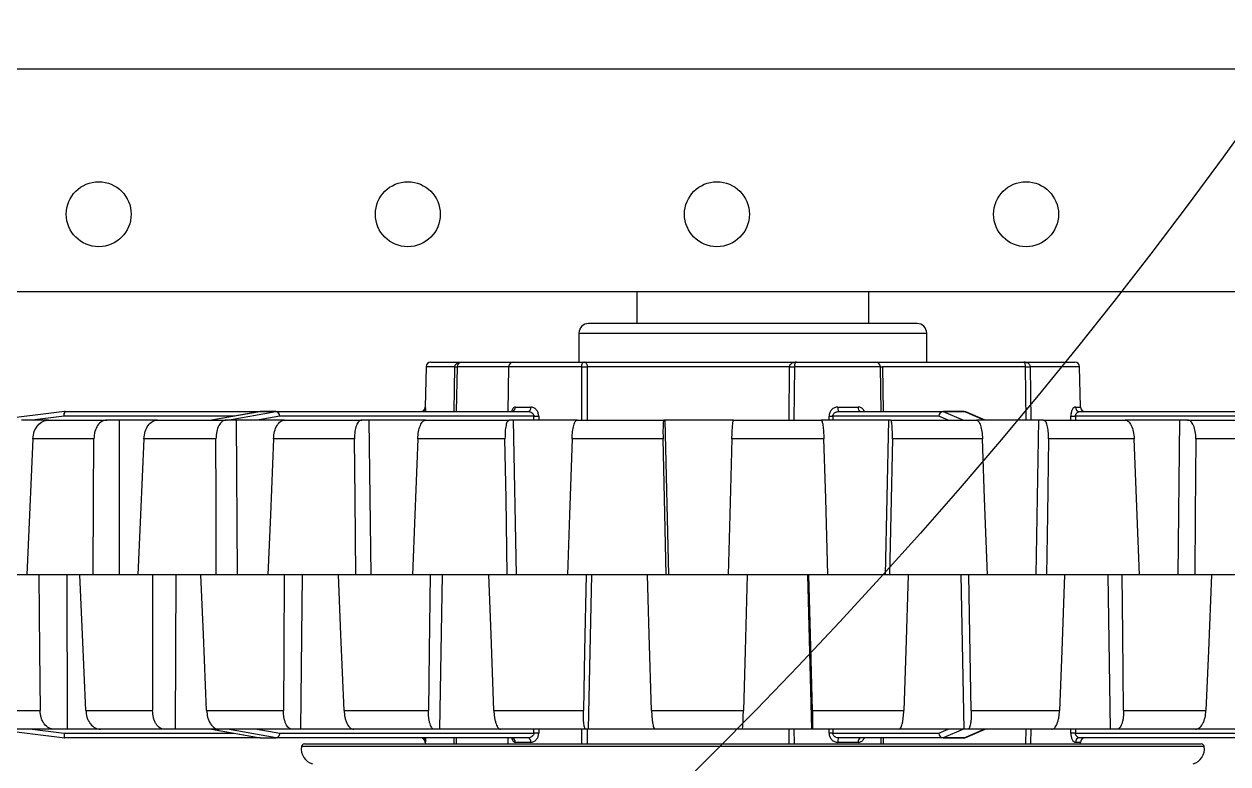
# Model space of a CAD drawing. Header units: inches. Extents: x 0 to 11, y 0 to 8.4.
# Drawn here: x 4.9077 to 5.2323, y 4.7603 to 4.9597 of the extents above; entities that cross this region are included whole.
import ezdxf

# ---------------------------------------------------------------- set-up
doc = ezdxf.new("R2010")
doc.units = ezdxf.units.IN
doc.header["$MEASUREMENT"] = 0
doc.layers.add('OBJ', color=50, linetype='Continuous')

msp = doc.modelspace()

# ---------------------------------------------------------------- linework, layer by layer
at = {"color": 7, "linetype": 'Continuous', "lineweight": 25}
for p, q in [((4.302846441947732, 4.947644194756498), (5.305346441947762, 4.94764419475662)), ((4.313263108614404, 4.8876441947565), (5.305346441947762, 4.887644194756626)), ((5.072942806709251, 4.887644194756596), (5.072942806709251, 4.879040028089991)), ((5.135442806709252, 4.879040028089991), (5.135442806709252, 4.887644194756604)), ((5.148463640042584, 4.879040028089991), (5.059921973375918, 4.879040028089991)), ((5.057317806709251, 4.876435861423325), (5.057317806709251, 4.868623361423321)), ((5.057317806709251, 4.876435861423325), (5.151067806709251, 4.876435861423325)), ((5.151067806709251, 4.868623361423321), (5.151067806709251, 4.876435861423325)), ((5.017342953915555, 4.868623361423321), (5.025692041382991, 4.868623361423321)), ((5.025692041382991, 4.868623361423321), (5.039606926269578, 4.868623361423321)), ((5.039606926269578, 4.868623361423321), (5.058616627817615, 4.868623361423321)), ((5.058796888537103, 4.868605828288346), (5.058616627817615, 4.868623361423321)), ((5.058616627817615, 4.868623361423321), (5.115940520225492, 4.868623361423321)), ((5.115940520225492, 4.868623361423321), (5.115605525821785, 4.868605796340297)), ((5.115940520225492, 4.868623361423321), (5.137321940493401, 4.868623361423321)), ((5.137321940493401, 4.868623361423321), (5.177284749113732, 4.868623361423321)), ((5.177587606124017, 4.868605804260649), (5.177284749113732, 4.868623361423321)), ((5.177284749113732, 4.868623361423321), (5.191042659502946, 4.868623361423322)), ((5.01609314429661, 4.867395176931368), (5.01590327358128, 4.856517490935285)), ((5.023843132180716, 4.867395176931368), (5.01609314429661, 4.867395176931368)), ((5.023634965853139, 4.855290028089987), (5.023843132180716, 4.867395176931368)), ((5.024442231764045, 4.867395176931368), (5.024230935605053, 4.855290028089987)), ((5.038357116650633, 4.867395176931367), (5.024442231764046, 4.867395176931368)), ((5.038357116650633, 4.867395176931367), (5.038145820491641, 4.855290028089987)), ((5.058076811457505, 4.867395176931367), (5.038357116650634, 4.867395176931367)), ((5.058101868552588, 4.85299836142332), (5.058076811457505, 4.867395176931367)), ((5.114114223627899, 4.867395176931367), (5.059560783003947, 4.867395176931367)), ((5.059560783003947, 4.867395176931367), (5.059569869626865, 4.85299836142332)), ((5.113965956097006, 4.85299836142332), (5.114114223627899, 4.867395176931367)), ((5.115409382940456, 4.867395176931367), (5.115251726392323, 4.85299836142332)), ((5.138571750112346, 4.867395176931367), (5.115409382940456, 4.867395176931367)), ((5.138783046271339, 4.855290028089987), (5.138571750112346, 4.867395176931367)), ((5.177682996180858, 4.867395176931368), (5.139114042327498, 4.867395176931368)), ((5.139114042327498, 4.867395176931368), (5.139342784039326, 4.855290028089987)), ((5.17784401943632, 4.85299836142332), (5.177682996180858, 4.867395176931368)), ((5.178960268613299, 4.867395176931368), (5.17910360370993, 4.85299836142332)), ((5.192292469121892, 4.867395176931368), (5.178960268613299, 4.867395176931368)), ((5.192482327240317, 4.856518212611528), (5.192292469121892, 4.867395176931368)), ((4.91863861151842, 4.855280589623922), (4.900172390431625, 4.852998361423321)), ((4.918791931707972, 4.855290028089988), (4.971465028398526, 4.855290028089988)), ((4.971249780444354, 4.85527135595787), (4.958249194235413, 4.852998728449393)), ((4.971362448131395, 4.855281094236644), (4.958304054434717, 4.852998361423321)), ((4.962570845718687, 4.852998361423321), (4.975629239415365, 4.855281094236644)), ((4.971249780444354, 4.85527135595787), (4.971362448131395, 4.855281094236644)), ((4.975629239415365, 4.855281094236644), (4.971362448131395, 4.855281094236644)), ((4.971465028398526, 4.855290028089987), (4.975731819682496, 4.855290028089987)), ((4.975731819682496, 4.855290028089987), (5.043688268039027, 4.855290028089988)), ((5.04016960601149, 4.856518212581941), (5.044313772207627, 4.856518212581941)), ((5.127132267056043, 4.856518212581941), (5.132603290852044, 4.856518212581941)), ((5.127200876817244, 4.855290028089988), (5.155499784336467, 4.855290028089987)), ((5.155499784336467, 4.855290028089987), (5.161132694683772, 4.855290028089987)), ((5.155542297621352, 4.855281094236645), (5.160954207990591, 4.852998361423321)), ((5.161175207968657, 4.855281094236645), (5.155542297621352, 4.855281094236645)), ((5.166587118337897, 4.852998361423321), (5.161175207968657, 4.855281094236645)), ((5.166818623471863, 4.852998361423321), (5.161618495001508, 4.855191765061387)), ((5.191155467753804, 4.856518212581942), (5.192482325353668, 4.856518212581942)), ((5.192270507379015, 4.855290028089988), (5.288227562647194, 4.855290028089988)), ((4.914347018962586, 4.852998361423321), (4.907008377047221, 4.852998361423321)), ((4.91849885875544, 4.854061687680795), (4.909895153940667, 4.852998361423321)), ((4.914347018962585, 4.852998361423321), (4.930028226705433, 4.852998361423321)), ((4.964329862128807, 4.854061687680795), (4.91849885875544, 4.854061687680795)), ((4.933356778091707, 4.852998361423321), (4.930028226705433, 4.852998361423321)), ((4.933356778091707, 4.852998361423321), (4.93339871988586, 4.811331694756654)), ((4.943713715652244, 4.852998361423321), (4.933356778091707, 4.852998361423321)), ((4.943713715652244, 4.852998361423321), (4.962228271108342, 4.852998361423321)), ((4.964895945418536, 4.852998361423321), (4.962228271108342, 4.852998361423321)), ((4.964895945418536, 4.852998361423321), (4.965205093671209, 4.811331694756654)), ((4.97795648831733, 4.852998361423321), (4.964895945418536, 4.852998361423321)), ((4.976637473459922, 4.854061687680795), (4.97055470599057, 4.852998361423321)), ((5.045158930594926, 4.854061687680795), (4.976637473459922, 4.854061687680795)), ((4.97795648831733, 4.852998361423321), (4.998741836087964, 4.852998361423321)), ((5.000667577388069, 4.852998361423321), (4.998741836087964, 4.852998361423321)), ((5.000667577388069, 4.852998361423321), (5.001234538786043, 4.811331694756654)), ((5.016034887638097, 4.852998361423321), (5.000667577388069, 4.852998361423321)), ((5.016034887638097, 4.852998361423321), (5.038459475449147, 4.852998361423321)), ((5.039584771064234, 4.852998361423321), (5.038459475449147, 4.852998361423321)), ((5.039584771064234, 4.852998361423321), (5.040392318772326, 4.811331694756654)), ((5.05679192071978, 4.852998361423321), (5.039584771064234, 4.852998361423321)), ((5.04516409678186, 4.85299836142332), (5.045158930594926, 4.854061687680795)), ((5.046469697946623, 4.854061531763556), (5.046473876865251, 4.85299836142332)), ((5.05679192071978, 4.852998361423321), (5.080174388817999, 4.852998361423321)), ((5.080465047210227, 4.852998361423321), (5.080174388817999, 4.852998361423321)), ((5.080465047210227, 4.852998361423321), (5.081488644299966, 4.811331694756654)), ((5.098989205736249, 4.852998361423321), (5.080465047210227, 4.852998361423321)), ((5.098989205736249, 4.852998361423321), (5.122619089660569, 4.852998361423321)), ((5.140791789196338, 4.852998361423321), (5.122619089660569, 4.852998361423321)), ((5.124731236028585, 4.85299836142332), (5.124744426943533, 4.854061531763556)), ((5.125768349031762, 4.854061687680795), (5.125754099205926, 4.85299836142332)), ((5.154302541524762, 4.854061687680795), (5.125768349031762, 4.854061687680795)), ((5.140791789196338, 4.852998361423321), (5.139832450663288, 4.811331694756654)), ((5.141344599535133, 4.852998361423321), (5.140791789196337, 4.852998361423321)), ((5.141344599535133, 4.852998361423321), (5.164503917219813, 4.852998361423321)), ((5.156823478870176, 4.852998361423321), (5.154302541524762, 4.854061687680795)), ((5.181191672701305, 4.852998361423321), (5.164503917219814, 4.852998361423321)), ((5.181191672701305, 4.852998361423321), (5.180456770311646, 4.811331694756654)), ((5.182571154908715, 4.852998361423321), (5.181191672701305, 4.852998361423321)), ((5.182571154908715, 4.852998361423321), (5.204556222205089, 4.852998361423321)), ((5.189919400137568, 4.852998361423321), (5.189911428582234, 4.854061531763556)), ((5.287939554157944, 4.854061687680796), (5.191184685291583, 4.854061687680796)), ((5.191184685291583, 4.854061687680796), (5.191191977140883, 4.852998361423321)), ((5.219251984626411, 4.852998361423321), (5.204556222205089, 4.852998361423321)), ((5.219251984626411, 4.852998361423321), (5.218763848017373, 4.811331694756654)), ((5.221416223833616, 4.852998361423321), (5.219251984626411, 4.852998361423321)), ((5.221416223833616, 4.852998361423321), (5.241559035596862, 4.852998361423321)), ((4.926538560449676, 4.847971796301977), (4.910080478620121, 4.847971796301977)), ((4.959464710696906, 4.847971796301977), (4.94003291221995, 4.847971796301977)), ((4.996788350905521, 4.847971796301977), (4.974973261144921, 4.847971796301977)), ((5.037375421154454, 4.847971796301977), (5.013839880573619, 4.847971796301977)), ((5.079992703852243, 4.847971796301977), (5.055451827942162, 4.847971796301977)), ((5.123345294429498, 4.847971796301977), (5.098544745286418, 4.847971796301977)), ((5.166115946359, 4.847971796301977), (5.141809276118948, 4.847971796301977)), ((5.207005095024865, 4.847971796301977), (5.183930849563318, 4.847971796301977)), ((5.244770344335788, 4.847971796301977), (5.223629622924963, 4.847971796301977)), ((4.908453328367146, 4.811331694756654), (4.898526155225433, 4.811331694756654)), ((4.911696314039431, 4.811331694756654), (4.908453328367146, 4.811331694756654)), ((4.922752521344494, 4.81133169475669), (4.911696314039431, 4.811331694756654)), ((4.919479688387832, 4.769665028089987), (4.919387037196874, 4.811331694756654)), ((4.926331487395213, 4.811331694756654), (4.922752521344494, 4.81133169475669)), ((4.938432584450118, 4.811331694756618), (4.926331487395213, 4.811331694756654)), ((4.942320292786569, 4.811331694756654), (4.938432584450118, 4.811331694756618)), ((4.955374182935886, 4.811331694756654), (4.942320292786569, 4.811331694756654)), ((4.948534033126967, 4.769665028089987), (4.948710248703851, 4.811331694756654)), ((4.95954104575018, 4.811331694756654), (4.955374182935886, 4.811331694756654)), ((4.973448381007718, 4.811331694756654), (4.95954104575018, 4.811331694756654)), ((4.977862685957803, 4.811331694756654), (4.973448381007718, 4.811331694756654)), ((4.992517623104771, 4.8113316947567), (4.977862685957803, 4.811331694756654)), ((4.982317990934261, 4.769665028089987), (4.982757719057852, 4.811331694756654)), ((4.997145774664568, 4.811331694756654), (4.992517623104771, 4.8113316947567)), ((5.012436780780387, 4.811331694756654), (4.997145774664568, 4.811331694756654)), ((5.017243555921945, 4.811331694756654), (5.012436780780387, 4.811331694756654)), ((5.03305425721711, 4.8113316947567), (5.017243555921945, 4.811331694756654)), ((5.019805053347244, 4.769665028089987), (5.020494933101021, 4.811331694756654)), ((5.038003073479218, 4.811331694756654), (5.03305425721711, 4.8113316947567)), ((5.054213140970115, 4.811331694756654), (5.038003073479218, 4.811331694756654)), ((5.059266334872815, 4.811331694756654), (5.054213140970115, 4.811331694756654)), ((5.075752400157925, 4.811331694756654), (5.059266334872815, 4.811331694756654)), ((5.059856194943868, 4.769665028089987), (5.060775264680607, 4.811331694756654)), ((5.080871513844444, 4.811331694756654), (5.075752400157925, 4.811331694756654)), ((5.097508108012391, 4.811331694756607), (5.080871513844444, 4.811331694756654)), ((5.102654181936542, 4.811331694756654), (5.097508108012391, 4.811331694756607)), ((5.119314690460261, 4.8113316947567), (5.102654181936542, 4.811331694756654)), ((5.120096344424817, 4.769665028089987), (5.119035324828115, 4.811331694756654)), ((5.124448559892222, 4.811331694756654), (5.119314690460261, 4.8113316947567)), ((5.141006186241956, 4.811331694756654), (5.124448559892222, 4.811331694756654)), ((5.146088779335409, 4.811331694756654), (5.141006186241956, 4.811331694756654)), ((5.162417509976866, 4.8113316947567), (5.146088779335409, 4.811331694756654)), ((5.161208693612047, 4.769665028089987), (5.160358337288151, 4.811331694756654)), ((5.167410145129443, 4.811331694756654), (5.162417509976866, 4.8113316947567)), ((5.183385708562886, 4.811331694756654), (5.167410145129443, 4.811331694756654)), ((5.188250388806414, 4.811331694756654), (5.183385708562886, 4.811331694756654)), ((5.203751201347806, 4.811331694756654), (5.188250388806414, 4.811331694756654)), ((5.200588643927165, 4.769665028089988), (5.199974788522675, 4.811331694756654)), ((5.208450903528282, 4.811331694756654), (5.203751201347806, 4.811331694756654)), ((5.223358994634536, 4.811331694756619), (5.208450903528282, 4.811331694756654)), ((5.227857951180585, 4.811331694756654), (5.223358994634536, 4.811331694756619)), ((5.242059861276632, 4.811331694756654), (5.227857951180585, 4.811331694756654)), ((4.897265844688462, 4.774691593211329), (4.912043265497821, 4.774691593211329)), ((4.924372424576759, 4.774691593211329), (4.942385911486125, 4.774691593211329)), ((4.956942755782649, 4.774691593211329), (4.977644978107544, 4.774691593211329)), ((4.993987205273822, 4.774691593211329), (5.016749136464735, 4.774691593211329)), ((5.034380196197885, 4.774691593211329), (5.058510226493675, 4.774691593211329)), ((5.076894407965451, 4.774691593211329), (5.101659358605961, 4.774691593211329)), ((5.12023806776519, 4.774691593211329), (5.144885468256883, 4.774691593211329)), ((5.16309420042704, 4.774691593211329), (5.186875151978157, 4.774691593211329)), ((5.204160644046318, 4.77469159321133), (5.226352574477723, 4.77469159321133)), ((4.900173951081539, 4.769664835210286), (4.918714981094897, 4.767373361423322)), ((4.915857483053418, 4.769665028089987), (4.901777603756737, 4.769665028089987)), ((4.909895153940686, 4.769665028089987), (4.91849885875544, 4.768601701832515)), ((4.919479688387832, 4.769665028089987), (4.915857483053418, 4.769665028089987)), ((4.91849885875544, 4.768601701832515), (4.964329862128791, 4.768601701832515)), ((4.928361275245198, 4.769665028089987), (4.919479688387832, 4.769665028089987)), ((4.945524467974717, 4.769665028089987), (4.928361275245198, 4.769665028089987)), ((4.948534033126967, 4.769665028089987), (4.945524467974717, 4.769665028089987)), ((4.960287498842147, 4.769665028089987), (4.948534033126967, 4.769665028089987)), ((4.95825015806073, 4.76966449257798), (4.971349821921677, 4.767374545343007)), ((4.958304054434718, 4.769665028089987), (4.971413554320214, 4.767373361423321)), ((4.980012510078411, 4.769665028089987), (4.960287498842147, 4.769665028089987)), ((4.975680345604184, 4.767373361423321), (4.962570845718688, 4.769665028089987)), ((4.970554705990572, 4.769665028089987), (4.976637473459923, 4.768601701832513)), ((4.976637473459923, 4.768601701832513), (5.045158930594927, 4.768601701832514)), ((4.982317990934261, 4.769665028089987), (4.980012510078411, 4.769665028089987)), ((4.996586212399039, 4.769665028089987), (4.982317990934261, 4.769665028089987)), ((5.01827370765697, 4.769665028089987), (4.996586212399039, 4.769665028089987)), ((5.019805053347244, 4.769665028089987), (5.01827370765697, 4.769665028089987)), ((5.036154497872482, 4.769665028089987), (5.019805053347244, 4.769665028089987)), ((5.059145513583071, 4.769665028089987), (5.036154497872482, 4.769665028089987)), ((5.045158930594927, 4.768601701832514), (5.045164112491115, 4.769665028089987)), ((5.046473856927958, 4.769665028089987), (5.046469697946623, 4.768601857749753)), ((5.058094657330618, 4.765706694756657), (5.058101424589807, 4.769665028089987)), ((5.059856194943868, 4.769665028089987), (5.059145513583071, 4.769665028089987)), ((5.059570237203887, 4.769665028089987), (5.059567637818298, 4.765706694756657)), ((5.077790092930884, 4.769665028089987), (5.059856194943868, 4.769665028089987)), ((5.10138605871578, 4.769665028089987), (5.077790092930885, 4.769665028089987)), ((5.120096344424817, 4.769665028089987), (5.10138605871578, 4.769665028089987)), ((5.114007073633041, 4.765706694756657), (5.113966441729934, 4.769665028089987)), ((5.115251219985042, 4.769665028089987), (5.115294706108633, 4.765706694756657)), ((5.120227921087023, 4.769665028089987), (5.120096344424817, 4.769665028089987)), ((5.143711885465991, 4.769665028089987), (5.120227921087023, 4.769665028089987)), ((5.124744426943534, 4.768601857749754), (5.124731224190674, 4.769665028089987)), ((5.125754105747081, 4.769665028089987), (5.125768349031762, 4.768601701832514)), ((5.125768349031762, 4.768601701832514), (5.154302541524762, 4.768601701832513)), ((5.161208693612047, 4.769665028089987), (5.143711885465991, 4.769665028089987)), ((5.154302541524762, 4.768601701832513), (5.156823478870175, 4.769665028089987)), ((5.160954207990591, 4.769665028089988), (5.155542297621352, 4.767382295276664)), ((5.161175207968657, 4.767382295276664), (5.166587118337897, 4.769665028089988)), ((5.162178530406957, 4.769665028089987), (5.161208693612047, 4.769665028089987)), ((5.161618495001508, 4.767471624451922), (5.166818623471863, 4.769665028089988)), ((5.184836945005794, 4.769665028089988), (5.162178530406957, 4.769665028089987)), ((5.177799831885117, 4.765706694756658), (5.17784413666573, 4.769665028089987)), ((5.179103365235592, 4.769665028089987), (5.179064021525895, 4.765706694756658)), ((5.200588643927165, 4.769665028089988), (5.184836945005794, 4.769665028089988)), ((5.189911428582234, 4.768601857749754), (5.189919376256753, 4.769665028089987)), ((5.191191999322942, 4.769665028089987), (5.191184685291583, 4.768601701832515)), ((5.191184685291583, 4.768601701832515), (5.287939554157944, 4.768601701832515)), ((5.202367272854525, 4.769665028089988), (5.200588643927166, 4.769665028089988)), ((5.223511673211362, 4.769665028089988), (5.202367272854525, 4.769665028089988)), ((5.237039655507065, 4.769665028089988), (5.223511673211362, 4.769665028089988)), ((4.91871916100459, 4.767373361423322), (4.918719124753302, 4.767373361423322)), ((4.971413554320209, 4.767373361423322), (4.91871916100459, 4.767373361423322)), ((4.971413554320214, 4.767373361423321), (4.971304793075475, 4.767405704180438)), ((4.971413554320214, 4.767373361423321), (4.971413667543637, 4.767373361423321)), ((4.971413667543637, 4.767373361423321), (4.975680232380761, 4.767373361423321)), ((4.975680232380761, 4.767373361423321), (4.975680345604184, 4.767373361423321)), ((5.043688268039027, 4.767373361423321), (4.975680232380761, 4.767373361423321)), ((5.225905945439755, 4.765000779964658), (4.982479667978719, 4.765000779964657)), ((4.983303202410162, 4.765706694756658), (5.138643786651683, 4.765706694756658)), ((5.015903273406169, 4.766145908610138), (5.015910939912498, 4.765706694756657)), ((5.023663619066859, 4.765706694756657), (5.023634956995296, 4.767373361423321)), ((5.024230935605053, 4.767373361423321), (5.024260027379934, 4.765706694756657)), ((5.038145820491641, 4.767373361423321), (5.038174912266522, 4.765706694756657)), ((5.044313772207627, 4.766145176931368), (5.04016960601149, 4.766145176931368)), ((5.132603290852044, 4.766145176931368), (5.127132267056043, 4.766145176931368)), ((5.155499784336467, 4.767373361423321), (5.127200876817244, 4.767373361423322)), ((5.138643786651683, 4.765706694756658), (5.225082411008313, 4.765706694756658)), ((5.138753954496458, 4.765706694756658), (5.138783046271339, 4.767373361423321)), ((5.139343192670094, 4.767373361423321), (5.1393116426873, 4.765706694756657)), ((5.161132694683772, 4.767373361423321), (5.155499784336467, 4.767373361423321)), ((5.155542297621352, 4.767382295276664), (5.161175207968657, 4.767382295276664)), ((5.192482325353668, 4.766145176931368), (5.191155467753804, 4.766145176931368)), ((5.288300405853152, 4.767373361423322), (5.192270507379015, 4.767373361423322)), ((5.192474673506004, 4.765706694756658), (5.192482340012334, 4.766145908610138))]:
    msp.add_line(p, q, dxfattribs=at)
at = {"color": 7, "linetype": 'Continuous', "lineweight": 25, "flags": 128}
for points in [[(5.014653478637568, 4.855290028089988), (5.014894666247931, 4.855313517381203), (5.015109187548981, 4.85537605673108)], [(5.161175207968657, 4.855281094236645), (5.161405595596694, 4.855257772825335), (5.161618495001508, 4.855191765061387)], [(4.910080478620121, 4.847971796301977), (4.909168874053901, 4.827453357182267), (4.908453328367146, 4.811331694756654)], [(4.926331487395213, 4.811331694756654), (4.926447104736351, 4.831850169515263), (4.926538560449676, 4.847971796301977)], [(4.94003291221995, 4.847971796301977), (4.939136385988034, 4.827453357182299), (4.938432584450118, 4.811331694756618)], [(4.95954104575018, 4.811331694756654), (4.959498022647656, 4.831850169515263), (4.959464710696906, 4.847971796301977)], [(4.97497326114492, 4.847971796301977), (4.974119053743199, 4.827453357182271), (4.973448381007718, 4.811331694756654)], [(4.997145774664568, 4.811331694756654), (4.996945418353578, 4.831850169515263), (4.996788350905521, 4.847971796301977)], [(5.013839880573619, 4.847971796301977), (5.013053946661743, 4.827453357182247), (5.012436780780387, 4.811331694756654)], [(5.038003073479218, 4.811331694756654), (5.037651471684891, 4.831850169515263), (5.037375421154454, 4.847971796301977)], [(5.055451827942162, 4.847971796301977), (5.054758047724344, 4.827453357182248), (5.054213140970115, 4.811331694756654)], [(5.080871513844444, 4.811331694756654), (5.080379349809379, 4.831850169515263), (5.079992703852243, 4.847971796301977)], [(5.098544745286418, 4.847971796301977), (5.097964198923504, 4.827453357182218), (5.097508108012391, 4.811331694756607)], [(5.124448559892222, 4.811331694756654), (5.123830787771577, 4.831850169515263), (5.123345294429498, 4.847971796301977)], [(5.141809276118948, 4.847971796301977), (5.141359603218407, 4.827453357182211), (5.141006186241956, 4.811331694756654)], [(5.167410145129443, 4.811331694756654), (5.166685535616496, 4.831850169515263), (5.166115946359, 4.847971796301977)], [(5.183930849563318, 4.847971796301977), (5.183625713208687, 4.827453357182205), (5.183385708562886, 4.811331694756654)], [(5.208450903528282, 4.811331694756654), (5.207641473516415, 4.831850169515264), (5.207005095024865, 4.847971796301977)], [(5.223629622924963, 4.847971796301977), (5.223478294529972, 4.827453357182204), (5.223358994634536, 4.811331694756619)], [(4.911696314039431, 4.811331694756654), (4.911890233031332, 4.790813220134351), (4.912043265497821, 4.774691593211329)], [(4.924372424576759, 4.774691593211329), (4.923464905803578, 4.795210032196643), (4.922752521344494, 4.81133169475669)], [(4.942320292786569, 4.811331694756654), (4.942356728552321, 4.790813220134346), (4.942385911486125, 4.774691593211329)], [(4.956942755782649, 4.774691593211329), (4.956064045214959, 4.795210032196623), (4.955374182935886, 4.811331694756654)], [(4.977862685957803, 4.811331694756654), (4.9777405314151, 4.7908132201344), (4.977644978107544, 4.774691593211329)], [(4.993987205273822, 4.774691593211329), (4.993164002087576, 4.79521003219665), (4.992517623104771, 4.8113316947567)], [(5.017243555921945, 4.811331694756654), (5.016966522674755, 4.790813220134432), (5.016749136464735, 4.774691593211329)], [(5.034380196197885, 4.774691593211329), (5.033637513005334, 4.795210032196649), (5.03305425721711, 4.8113316947567)], [(5.059266334872815, 4.811331694756654), (5.058842840436167, 4.790813220134438), (5.058510226493675, 4.774691593211329)], [(5.076894407965451, 4.774691593211329), (5.076254810819587, 4.795210032196623), (5.075752400157925, 4.811331694756654)], [(5.102654181936542, 4.811331694756654), (5.102097093974595, 4.790813220134418), (5.101659358605961, 4.774691593211329)], [(5.12023806776519, 4.774691593211329), (5.119720990501635, 4.795210032196649), (5.119314690460261, 4.8113316947567)], [(5.146088779335409, 4.811331694756654), (5.145415024683986, 4.790813220134383), (5.144885468256883, 4.774691593211329)], [(5.16309420042704, 4.774691593211329), (5.162715354176797, 4.795210032196649), (5.162417509976866, 4.8113316947567)], [(5.188250388806414, 4.811331694756654), (5.187480439159664, 4.790813220134399), (5.186875151978157, 4.774691593211329)], [(5.204160644046318, 4.77469159321133), (5.203931539860993, 4.795210032196623), (5.203751201347806, 4.811331694756654)], [(5.227857951180585, 4.811331694756654), (5.227015201068911, 4.790813220134387), (5.226352574477723, 4.77469159321133)], [(5.161618495001508, 4.767471624451922), (5.161405595596694, 4.767405616687973), (5.161175207968657, 4.767382295276664)]]:
    msp.add_lwpolyline(points, dxfattribs=at)
at = {"color": 7, "linetype": 'Continuous', "lineweight": 25}
for centre, radius in [((4.927846441947723, 4.908477528089881), 0.008750000000000036), ((5.011179775281057, 4.908477528089888), 0.008749999999999147), ((5.094513108614378, 4.908477528089894), 0.008750000000000036), ((5.177846441947712, 4.908477528089906), 0.008750000000000036)]:
    msp.add_circle(centre, radius, dxfattribs=at)
for centre, radius, start, end in [((5.059921973375918, 4.876435861423325), 0.002604166666666963, 90, 180), ((5.148463640042584, 4.876435861423325), 0.002604166666666963, 0, 90), ((5.017342953915555, 4.867373361423321), 0.001249999999999751, 90, 178.9999999999749), ((5.025692041382991, 4.867373361423321), 0.001250000000000239, 90, 178.9999999999756), ((5.039606926269578, 4.867373361423321), 0.001249999999999751, 90, 179.0000000000156), ((5.137321940493401, 4.867373361423321), 0.001249999999999751, 0.9999999999843914, 90), ((5.191042659502946, 4.867373361423321), 0.001250000000000639, 1.000000000024386, 89.99999999995929), ((5.024566852476425, 4.915295930474798), 0.04790622048434644, 269.1343985085412, 269.850842875821), ((5.058818797230726, 4.918306864317969), 0.05091709394141375, 269.1650317260626, 270.834968273939), ((5.114761803284203, 4.90506241849097), 0.03767280778121845, 269.0150612372539, 270.9849387626694), ((5.138402234697014, 4.912539476048612), 0.04514991044166054, 270.2152348457106, 270.9033298691553), ((5.178321632397078, 4.903901041756614), 0.03651145057178376, 268.9977657596436, 271.002234240358), ((4.91992124756568, 4.854516066827304), 0.001493201371644309, 149.2026941746708, 197.7159733889023), ((4.920022048795091, 4.854347398509296), 0.001549754359380146, 142.5373224480466, 190.6237503861556), ((4.918791943446952, 4.854107147743711), 0.00118288034633592, 90.00056860699218, 97.04628736857335), ((4.971465028398526, 4.854040028089988), 0.00124999999999999, 90, 99.91566121097664), ((4.971465190370527, 4.854694777933445), 0.0005952501785792551, 90.01559060797186, 99.93922423151203), ((4.975731981654497, 4.854694777933438), 0.0005952501785862698, 90.01559060797167, 99.939224231394), ((4.975415726957226, 4.854078038011694), 0.00122185590401343, 359.2332705422573, 79.93621677505959), ((4.975531772486675, 4.854194494676611), 0.001113648212129431, 353.15094965062, 79.65165662245776), ((5.014653478444862, 4.856540028038832), 0.001250000000132466, 294.2135907078379, 359.0000023452765), ((5.039014198775232, 4.856442756763393), 0.001157868499507522, 275.4006123945015, 3.736491557925706), ((5.043231219398026, 4.856296173456503), 0.001105089118034978, 294.4302591487125, 11.59100778893298), ((5.132743465029111, 4.856215660911364), 0.005619348735070078, 176.9136423407008, 189.4811106891751), ((5.133686108540935, 4.856295861358999), 0.001105411332364634, 168.3959039768669, 245.493972248054), ((5.155526025943422, 4.854066814378571), 0.001223495159668553, 91.22897799304694, 180.2400818692972), ((5.155571417190666, 4.854011562824089), 0.001269865330175853, 91.31397766304798, 177.737800236616), ((5.155499103187606, 4.855181166392584), 0.0001088638283604342, 66.62328440026948, 89.64150434370676), ((5.161132694683772, 4.854040028089988), 0.001250000000000409, 67.13008152853207, 90.00000000004071), ((5.161132013534911, 4.855181166392584), 0.0001088638283604342, 66.62328440026948, 89.64150434370676), ((5.19234030295964, 4.856473645130929), 0.001185673109537842, 177.8458408866939, 266.6252879367597), ((5.193732134874544, 4.856540027990192), 0.001249999900204028, 180.9999955048336, 269.9999957092134), ((5.045820440622421, 4.905564713346624), 0.05150727374120576, 269.2641277251287, 270.7222414811228), ((5.125251853301232, 4.883841290339014), 0.02978408135768343, 269.0238142655112, 270.9936351084005), ((5.190542113523652, 4.902596914760743), 0.04853948048938068, 269.2555214473091, 270.7585109150526), ((5.045820440622421, 4.717098676176726), 0.05150727373116572, 89.2777585187372, 90.73587227501459), ((5.125251853301207, 4.738822099176532), 0.02978408135544688, 89.00636489147792, 90.97618573451342), ((5.155526025943423, 4.768596575134738), 0.001223495159670325, 179.7599181307455, 268.7710220068716), ((5.155571417190664, 4.768651826689218), 0.001269865330174043, 182.262199763348, 268.6860223370311), ((5.190542113523685, 4.720066474751522), 0.04853948049042644, 89.24148908500335, 90.74447855271438), ((4.986597340135926, 4.764363687257996), 0.004166666666666921, 171.2048461803316, 254.9999999999905), ((4.983303202410162, 4.764873361423325), 0.0008333333333338964, 90, 171.2048461803372), ((5.014653478543956, 4.766123361523118), 0.00124999990020438, 0.9999955048321264, 89.99999570917186), ((5.039014198775232, 4.766220632749917), 0.00115786849950758, 356.2635084420313, 84.59938760549514), ((5.043231219398027, 4.766367216056807), 0.001105089118033854, 348.4089922110135, 65.56974085131127), ((5.132743465029201, 4.766447728601941), 0.005619348735160302, 170.5188893109243, 183.086357659205), ((5.133686108540936, 4.766367528154311), 0.001105411332365296, 114.5060277519887, 191.6040960231697), ((5.155499103187599, 4.767482223120743), 0.0001088638283795589, 270.3584956599722, 293.3767155994545), ((5.161132694683772, 4.76862336142332), 0.001250000000000063, 270.0000000000008, 292.8699184714313), ((5.161132013534903, 4.767482223120748), 0.000108863828384803, 270.3584956604221, 293.3767155987708), ((5.192340302959642, 4.76618974438238), 0.001185673109538711, 93.37471206332681, 182.1541591133036), ((5.193732134874544, 4.766123361523118), 0.001249999900204028, 90.00000429078743, 179.0000044951672), ((5.221788273282548, 4.764363687257996), 0.004166666666666107, 285.0000000000026, 8.795153819682323), ((5.225082411008313, 4.764873361423326), 0.0008333333333325754, 8.795153819681458, 90)]:
    msp.add_arc(centre, radius, start, end, dxfattribs=at)
for points, knots in [([(5.023843132180716, 4.867395176931368), (5.023857371105567, 4.867493667547524), (5.02388722697687, 4.867700180552626), (5.024076515773467, 4.8679791527492), (5.024357084743325, 4.868214276312681), (5.024704854802702, 4.868417869871437), (5.024975904004969, 4.868445542302116), (5.02510941722067, 4.868459173167565)], [0, 0, 0, 0, 0.1608538224015687, 0.3372748343190041, 0.5395037491488138, 0.773169097140757, 1, 1, 1, 1]), ([(5.058076811457505, 4.867395176931367), (5.058080502045788, 4.867493722872564), (5.058088240391901, 4.867700351882021), (5.058137128879594, 4.867978342402878), (5.058208142933672, 4.868218038457881), (5.058369914668818, 4.868552302876541), (5.058509513292415, 4.868592510199798), (5.058616627817615, 4.868623361423321)], [0, 0, 0, 0, 0.1042023624588642, 0.2184892718716537, 0.3494947423589624, 0.5008649797764233, 1, 1, 1, 1]), ([(5.058616627817615, 4.868623361423321), (5.05882108316323, 4.868591269385742), (5.059089606220575, 4.868549121052465), (5.059354036381893, 4.868214060910802), (5.05946716527806, 4.86797137338313), (5.059542787535205, 4.867695569816687), (5.059555029166874, 4.867491223983263), (5.059560783003947, 4.867395176931367)], [0, 0, 0, 0, 0.4992566758479199, 0.6557027334955704, 0.7879542457077199, 0.9003338153495708, 1, 1, 1, 1]), ([(5.114114223627899, 4.867395176931367), (5.114125734841662, 4.867491207005501), (5.114150226334893, 4.867695522550261), (5.114302932711626, 4.867971298501059), (5.114530817795742, 4.868213985943168), (5.115055567302293, 4.868549122078428), (5.115557970182005, 4.868591269021711), (5.115940520225492, 4.868623361423321)], [0, 0, 0, 0, 0.09964920791937905, 0.2120156876327272, 0.3442555242591568, 0.5006894111473651, 1, 1, 1, 1]), ([(5.115940520225492, 4.868623361423321), (5.115825136535831, 4.868592509848363), (5.11567475481902, 4.868552300414757), (5.115525854585677, 4.868218117799376), (5.115461836099254, 4.867978423473681), (5.115419213274365, 4.867700403711886), (5.115412557385855, 4.86749374181821), (5.115409382940456, 4.867395176931367)], [0, 0, 0, 0, 0.499080465173281, 0.6504608874944401, 0.7814774421013656, 0.8957783130280975, 1, 1, 1, 1]), ([(5.177682996180858, 4.867395176931368), (5.177680108939327, 4.867491207005515), (5.177673965985346, 4.867695522550293), (5.17763429353826, 4.867971298501105), (5.17757560129938, 4.868213985943196), (5.177447973769309, 4.868549122078411), (5.177355308346266, 4.868591269021704), (5.177284749113732, 4.868623361423321)], [0, 0, 0, 0, 0.0996492079328149, 0.2120156876498477, 0.3442555242718998, 0.5006894111497029, 0.9999999999999999, 0.9999999999999999, 0.9999999999999999, 0.9999999999999999]), ([(5.177284749113732, 4.868623361423321), (5.177629247784864, 4.868592509848371), (5.178078239334335, 4.868552300414776), (5.178568028266569, 4.868218117799347), (5.178781390591949, 4.867978423473633), (5.178926509597824, 4.867700403711852), (5.178949367035349, 4.867493741818195), (5.178960268613299, 4.867395176931368)], [0, 0, 0, 0, 0.4990804651758042, 0.6504608875087012, 0.7814774421205595, 0.8957783130431167, 1, 1, 1, 1]), ([(5.015931356622399, 4.856335257471672), (5.01591956397958, 4.856216143288067), (5.015901656912567, 4.856035269017497), (5.015801022914802, 4.855828498355576), (5.015651340126206, 4.855645880632894), (5.01539599030142, 4.855478787660707), (5.01513373368352, 4.855386428898131), (5.014995242032573, 4.855337656372919)], [0, 0, 0, 0, 0.201912727331902, 0.3066034301655685, 0.4210770829594221, 0.6942842045535035, 1, 1, 1, 1]), ([(5.015931858999089, 4.856331663463044), (5.015923823633902, 4.856384586777156), (5.015907168818391, 4.856494280364498), (5.015904611543929, 4.856510050819271), (5.015903288064833, 4.856518212581942)], [0, 0, 0, 0, 0.4824649771687806, 1, 1, 1, 1]), ([(5.016046203874547, 4.855290028089987), (5.016033337336689, 4.855457916129997), (5.015999564038149, 4.855898604445668), (5.015947764593358, 4.856226989910099), (5.015932459513376, 4.856327711522431), (5.015931858999089, 4.856331663463044)], [0, 0, 0, 0, 0.3715742042651234, 0.9753429143241479, 1, 1, 1, 1]), ([(5.04016960601149, 4.856518212581941), (5.040085278227554, 4.856508467245313), (5.03991476033624, 4.856488761352731), (5.03961520624897, 4.856278847633063), (5.039327724694619, 4.855870241382823), (5.039211826133222, 4.855376128742531), (5.039160981396737, 4.855159361366929)], [0, 0, 0, 0, 0.1786319191895451, 0.3612088063982798, 0.719762096123902, 0.9999999999999999, 0.9999999999999999, 0.9999999999999999, 0.9999999999999999]), ([(5.043688268039027, 4.855290028089988), (5.04385924310066, 4.85527300569679), (5.044141281764979, 4.855244925735914), (5.044460929715543, 4.85509213259662), (5.044754334139046, 4.854899830658661), (5.044987480155085, 4.85465376586445), (5.045137349263024, 4.854326476314302), (5.045151898607848, 4.85414796549987), (5.045158930594926, 4.854061687680795)], [0, 0, 0, 0, 0.249722720869935, 0.4119399751724985, 0.4997264002730447, 0.7485949500903608, 0.8784909503694897, 0.9999999999999999, 0.9999999999999999, 0.9999999999999999, 0.9999999999999999]), ([(5.046469697946623, 4.854061531763556), (5.046434236936824, 4.854377703595424), (5.046363500836527, 4.855008389594944), (5.0458584482604, 4.855818891809045), (5.045262269671244, 4.856282815271669), (5.044725729103771, 4.856489142289979), (5.044450450010412, 4.85650856772912), (5.044313772207627, 4.856518212581941)], [0, 0, 0, 0, 0.2504819077699344, 0.4996505584634546, 0.7491922346141004, 0.8754723656047979, 1, 1, 1, 1]), ([(5.127132267056043, 4.856518212581941), (5.126975914161659, 4.856508374160664), (5.126659755422435, 4.856488480043069), (5.126058438255935, 4.856280466503886), (5.125403229299193, 4.855818064257228), (5.124860679674336, 4.855008042478059), (5.124783186108693, 4.854377102545037), (5.124744426943533, 4.854061531763556)], [0, 0, 0, 0, 0.1241815449208017, 0.2511055572844645, 0.5003650494061461, 0.7501026903482644, 1, 1, 1, 1]), ([(5.125768349031762, 4.854061687680795), (5.125775685483506, 4.854147699951218), (5.125790858694801, 4.854325590081006), (5.125930110406538, 4.85465254993978), (5.126147407980287, 4.854898767854919), (5.126426875399026, 4.85509144918471), (5.126738124903522, 4.855244746794388), (5.127026160799161, 4.855272931742191), (5.127200876817244, 4.855290028089988)], [0, 0, 0, 0, 0.1211369466485092, 0.2505348022478848, 0.4995252522853415, 0.5873644675743646, 0.7497046783552824, 1, 1, 1, 1]), ([(5.134261740710082, 4.855290028089988), (5.134186306720774, 4.855459848584393), (5.133988300491803, 4.855905609388088), (5.133511695012895, 4.856280435768326), (5.13301129886187, 4.856489558167392), (5.132738658505368, 4.856508705707661), (5.132603290852044, 4.856518212581941)], [0, 0, 0, 0, 0.2348502651183832, 0.61645706128508, 0.8095685164547922, 1, 1, 1, 1]), ([(5.191155467753804, 4.856518212581942), (5.191083356986857, 4.856508374160663), (5.190937542934269, 4.856488480043063), (5.190637528401337, 4.856280466503897), (5.190284114764403, 4.855818064257227), (5.189969801714923, 4.85500804247806), (5.1899308904381, 4.854377102545037), (5.189911428582234, 4.854061531763556)], [0, 0, 0, 0, 0.1241815449135411, 0.2511055572842175, 0.5003650494059709, 0.750102690348161, 1, 1, 1, 1]), ([(5.191184685291583, 4.854061687680796), (5.191189195783833, 4.854147699951234), (5.191198524360417, 4.854325590081023), (5.191316015756077, 4.85465254993979), (5.19149915444555, 4.854898767855119), (5.191723447908219, 4.85509144918484), (5.191960281787806, 4.855244746794417), (5.192153379003253, 4.855272931742192), (5.192270507379015, 4.855290028089988)], [0, 0, 0, 0, 0.1211369466697571, 0.25053480224805, 0.4995252522849369, 0.5873644679608572, 0.7497046783558635, 1, 1, 1, 1]), ([(5.192453782859198, 4.856331850435015), (5.192461806478049, 4.856384696325483), (5.192478448717369, 4.856494306960351), (5.19248100270443, 4.856510056348097), (5.192482325353668, 4.856518212581942)], [0, 0, 0, 0, 0.4821237513299921, 0.9999999999999999, 0.9999999999999999, 0.9999999999999999, 0.9999999999999999]), ([(4.910080478620121, 4.847971796301977), (4.910170171330669, 4.848636101921215), (4.910349508221378, 4.849964353721259), (4.911350042833937, 4.851618424326982), (4.912732042653519, 4.85277318466838), (4.913808049579811, 4.852923212719316), (4.914347018962585, 4.852998361423321)], [0, 0, 0, 0, 0.249912363939485, 0.4996895068213503, 0.7493956301627075, 1, 1, 1, 1]), ([(4.930028226705433, 4.852998361423321), (4.929570556523395, 4.852923626554166), (4.928655464860269, 4.852774197427268), (4.927510009632448, 4.851622264947759), (4.926705091781137, 4.849967893568624), (4.926594137264209, 4.848637957597909), (4.926538560449676, 4.847971796301977)], [0, 0, 0, 0, 0.2499136709340353, 0.4996915371566296, 0.7493968572079113, 1, 1, 1, 1]), ([(4.94003291221995, 4.847971796301977), (4.940113453722102, 4.848636101921215), (4.940274493147501, 4.849964353721259), (4.941140358847107, 4.851618424326982), (4.942329949242128, 4.85277318466838), (4.9432519084271, 4.852923212719316), (4.943713715652244, 4.852998361423321)], [0, 0, 0, 0, 0.2499123639394965, 0.4996895068213505, 0.7493956301627482, 1, 1, 1, 1]), ([(4.962228271108342, 4.852998361423321), (4.961861964613519, 4.852923626554166), (4.9611295506772, 4.852774197427268), (4.960219140759414, 4.851622264947758), (4.959584977752881, 4.849967893568624), (4.959504847647747, 4.848637957597909), (4.959464710696906, 4.847971796301977)], [0, 0, 0, 0, 0.2499136709341135, 0.4996915371566527, 0.7493968572079265, 1, 1, 1, 1]), ([(4.97497326114492, 4.847971796301977), (4.975042204225891, 4.848636101921215), (4.975180053084529, 4.849964353721259), (4.975884940980049, 4.851618424326981), (4.976845976848319, 4.85277318466838), (4.977585875028668, 4.852923212719316), (4.97795648831733, 4.852998361423321)], [0, 0, 0, 0, 0.2499123639395021, 0.4996895068213644, 0.7493956301627283, 1, 1, 1, 1]), ([(4.998741836087964, 4.852998361423321), (4.99847802331784, 4.852923626554166), (4.997950541135164, 4.852774197427268), (4.997302838872075, 4.851622264947758), (4.99685869943237, 4.849967893568624), (4.996811828451728, 4.848637957597909), (4.996788350905521, 4.847971796301977)], [0, 0, 0, 0, 0.2499136709340851, 0.499691537156677, 0.7493968572079367, 1, 1, 1, 1]), ([(5.013839880573619, 4.847971796301977), (5.013895130432779, 4.848636101921215), (5.014005600256842, 4.849964353721259), (5.014528092686259, 4.851618424326982), (5.015231373439229, 4.85277318466838), (5.01576672918315, 4.852923212719315), (5.016034887638097, 4.852998361423321)], [0, 0, 0, 0, 0.249912363939488, 0.4996895068213169, 0.7493956301626727, 1, 1, 1, 1]), ([(5.038459475449147, 4.852998361423321), (5.038306172221247, 4.852923626554166), (5.037999649071414, 4.852774197427268), (5.037634334568537, 4.851622264947758), (5.037393713647789, 4.849967893568624), (5.037381525942667, 4.848637957597909), (5.037375421154454, 4.847971796301977)], [0, 0, 0, 0, 0.2499136709339783, 0.4996915371565889, 0.7493968572078884, 1, 1, 1, 1]), ([(5.055451827942162, 4.847971796301977), (5.055491705840498, 4.848636101921215), (5.055571440060281, 4.849964353721259), (5.055895661355524, 4.851618424326981), (5.056319818163391, 4.85277318466838), (5.05663436495751, 4.852923212719316), (5.05679192071978, 4.852998361423321)], [0, 0, 0, 0, 0.2499123639394656, 0.4996895068213728, 0.7493956301626957, 1, 1, 1, 1]), ([(5.080174388817999, 4.852998361423321), (5.080136253173326, 4.852923626554166), (5.08006000260714, 4.852774197427268), (5.079988175760783, 4.851622264947758), (5.079958384503908, 4.849967893568624), (5.079981250391561, 4.848637957597909), (5.079992703852243, 4.847971796301977)], [0, 0, 0, 0, 0.2499136709341424, 0.4996915371566494, 0.7493968572079646, 0.9999999999999999, 0.9999999999999999, 0.9999999999999999, 0.9999999999999999]), ([(5.098544745286418, 4.847971796301977), (5.098568039554168, 4.848636101921215), (5.098614615485751, 4.849964353721259), (5.098730714346827, 4.851618424326981), (5.098862859419617, 4.85277318466838), (5.098947039918764, 4.852923212719316), (5.098989205736249, 4.852998361423321)], [0, 0, 0, 0, 0.249912363939498, 0.4996895068213695, 0.7493956301627109, 1, 1, 1, 1]), ([(5.122619089660569, 4.852998361423321), (5.122697280331391, 4.852923626554166), (5.122853619183719, 4.852774197427268), (5.123077462416263, 4.851622264947759), (5.12325940601553, 4.849967893568624), (5.123316630727528, 4.848637957597909), (5.123345294429498, 4.847971796301977)], [0, 0, 0, 0, 0.2499136709341052, 0.4996915371566854, 0.7493968572079486, 1, 1, 1, 1]), ([(5.141809276118948, 4.847971796301977), (5.141815278971576, 4.848636101921215), (5.141827281428846, 4.849964353721259), (5.141731730250609, 4.851618424326981), (5.141567848427156, 4.85277318466838), (5.14141910484946, 4.852923212719316), (5.141344599535133, 4.852998361423321)], [0, 0, 0, 0, 0.2499123639394782, 0.499689506821371, 0.7493956301626963, 1, 1, 1, 1]), ([(5.164503917219813, 4.852998361423321), (5.164696058422163, 4.852923626554166), (5.165080236416085, 4.852774197427268), (5.165592948364181, 4.851622264947758), (5.165981098555391, 4.849967893568625), (5.166070943347821, 4.848637957597909), (5.166115946359, 4.847971796301977)], [0, 0, 0, 0, 0.2499136709342795, 0.4996915371567328, 0.7493968572080023, 1, 1, 1, 1]), ([(5.183930849563318, 4.847971796301977), (5.183919378607184, 4.848636101921215), (5.183896442901549, 4.849964353721259), (5.1835921449582, 4.851618424326983), (5.183137215704781, 4.85277318466838), (5.182760067548582, 4.852923212719316), (5.182571154908715, 4.852998361423321)], [0, 0, 0, 0, 0.2499123639394805, 0.4996895068212835, 0.7493956301627629, 1, 1, 1, 1]), ([(5.204556222205089, 4.852998361423321), (5.204856475825761, 4.852923626554166), (5.20545681990734, 4.852774197427268), (5.206242822077888, 4.85162226494776), (5.206825385113895, 4.849967893568624), (5.2069451200982, 4.848637957597909), (5.207005095024865, 4.847971796301977)], [0, 0, 0, 0, 0.2499136709340873, 0.4996915371567374, 0.7493968572079213, 1, 1, 1, 1]), ([(5.223629622924963, 4.847971796301977), (5.223601026699263, 4.848636101921216), (5.223543849720536, 4.849964353721259), (5.2230400509511, 4.851618424326981), (5.222307897062874, 4.85277318466838), (5.221713803784054, 4.852923212719316), (5.221416223833616, 4.852998361423321)], [0, 0, 0, 0, 0.2499123639394894, 0.4996895068213376, 0.7493956301626549, 1, 1, 1, 1]), ([(4.915857483053418, 4.769665028089987), (4.915359464794137, 4.769739526836949), (4.91436376290362, 4.76988847427373), (4.91328983873239, 4.770874608583005), (4.912649294948341, 4.771926066024737), (4.912179612193701, 4.773102681746557), (4.91209668529525, 4.77406906746523), (4.912043265497821, 4.774691593211329)], [0, 0, 0, 0, 0.249854521886816, 0.4995411617171081, 0.6366718540727158, 0.7659515028504965, 1, 1, 1, 1]), ([(4.924372424576759, 4.774691593211329), (4.924443460952702, 4.774091169411657), (4.924555868546178, 4.773141061899962), (4.925056614189305, 4.771955917853044), (4.925742393324655, 4.77088230784256), (4.926861244190367, 4.769888052599413), (4.927861294063877, 4.769739365256092), (4.928361275245198, 4.769665028089987)], [0, 0, 0, 0, 0.2258044880404647, 0.3573118526927102, 0.5009271414613778, 0.750485406791431, 1, 1, 1, 1]), ([(4.945524467974717, 4.769665028089987), (4.945111143099421, 4.769739526836949), (4.94428477106976, 4.76988847427373), (4.943398367958632, 4.770874608583004), (4.942872792103339, 4.771926066024733), (4.942489545972272, 4.773102681746552), (4.942426514840837, 4.774069067465227), (4.942385911486125, 4.774691593211329)], [0, 0, 0, 0, 0.2498545218868398, 0.4995411617171189, 0.6366718540719661, 0.765951502849484, 1, 1, 1, 1]), ([(4.956942755782649, 4.774691593211329), (4.957005488931499, 4.774091169411708), (4.957104757541419, 4.773141061900051), (4.957527925440513, 4.771955917853115), (4.958104124450156, 4.770882307842581), (4.959039831472477, 4.769888052599413), (4.959871633981633, 4.769739365256092), (4.960287498842147, 4.769665028089987)], [0, 0, 0, 0, 0.2258044880215603, 0.3573118526785404, 0.5009271414614517, 0.7504854067914506, 1, 1, 1, 1]), ([(4.980012510078411, 4.769665028089987), (4.979696437254284, 4.769739526836948), (4.979064503981437, 4.76988847427373), (4.978392554840465, 4.770874608582901), (4.977997916270397, 4.771926066024387), (4.977712751502591, 4.773102681746122), (4.977671531307177, 4.774069067464983), (4.977644978107544, 4.774691593211329)], [0, 0, 0, 0, 0.2498545218870933, 0.499541161717621, 0.6366718540035852, 0.7659515027582119, 1, 1, 1, 1]), ([(4.993987205273822, 4.774691593211329), (4.994039729081499, 4.774091169404273), (4.994122842482275, 4.773141061886997), (4.99445557489685, 4.771955917842583), (4.99490468626417, 4.770882307839432), (4.995628818456172, 4.769888052599384), (4.99626709970267, 4.769739365256083), (4.996586212399039, 4.769665028089987)], [0, 0, 0, 0, 0.2258044907952861, 0.3573118547567013, 0.5009271414486824, 0.7504854067850701, 1, 1, 1, 1]), ([(5.01827370765697, 4.769665028089987), (5.018064490596831, 4.769739526836948), (5.017646197053519, 4.76988847427373), (5.01720911871722, 4.770874608582951), (5.016957408325535, 4.771926066024558), (5.016778989508279, 4.773102681746335), (5.016760832703714, 4.774069067465104), (5.016749136464735, 4.774691593211329)], [0, 0, 0, 0, 0.2498545218869666, 0.4995411617173855, 0.6366718540373721, 0.7659515028032999, 1, 1, 1, 1]), ([(5.034380196197885, 4.774691593211329), (5.034420914753317, 4.77409116941163), (5.034485347584599, 4.773141061899914), (5.03471753460473, 4.771955917853005), (5.035025912310573, 4.770882307842548), (5.035516467286981, 4.769888052599413), (5.035941833418082, 4.769739365256092), (5.036154497872482, 4.769665028089987)], [0, 0, 0, 0, 0.2258044880505865, 0.3573118527002972, 0.5009271414613402, 0.75048540679141, 1, 1, 1, 1]), ([(5.059145513583071, 4.769665028089987), (5.059049509241425, 4.769739526836948), (5.058857565065296, 4.76988847427373), (5.058668637937777, 4.770874608582955), (5.058567503817382, 4.771926066024569), (5.05850125211612, 4.773102681746349), (5.058506710387706, 4.774069067465111), (5.058510226493674, 4.774691593211329)], [0, 0, 0, 0, 0.2498545218869354, 0.4995411617173446, 0.6366718540395769, 0.7659515028062581, 0.9999999999999999, 0.9999999999999999, 0.9999999999999999, 0.9999999999999999]), ([(5.076894407965451, 4.774691593211329), (5.076922084056812, 4.774091169411829), (5.076965878560485, 4.773141061900263), (5.077090465303001, 4.771955917853287), (5.077248739445576, 4.770882307842632), (5.077490811939195, 4.769888052599414), (5.077690338420276, 4.769739365256092), (5.077790092930884, 4.769665028089987)], [0, 0, 0, 0, 0.2258044879764732, 0.3573118526447721, 0.5009271414616759, 0.7504854067915779, 1, 1, 1, 1]), ([(5.10138605871578, 4.769665028089987), (5.101406184135966, 4.769739526836948), (5.101446421453683, 4.76988847427373), (5.101511385990107, 4.770874608582901), (5.10156390105008, 4.771926066024391), (5.101611829489227, 4.773102681746126), (5.101640736990146, 4.774069067464985), (5.101659358605961, 4.774691593211329)], [0, 0, 0, 0, 0.2498545218870825, 0.4995411617176122, 0.6366718540041397, 0.7659515027589567, 1, 1, 1, 1]), ([(5.12023806776519, 4.774691593211329), (5.120251860468523, 4.774091169404322), (5.120273685970721, 4.773141061887083), (5.120286886930248, 4.771955917842651), (5.120290248430196, 4.770882307839454), (5.120276483190583, 4.769888052599385), (5.120244107510516, 4.769739365256084), (5.120227921087023, 4.769665028089987)], [0, 0, 0, 0, 0.2258044907771559, 0.357311854743126, 0.500927141448777, 0.7504854067851193, 1, 1, 1, 1]), ([(5.143711885465991, 4.769665028089987), (5.143847529147269, 4.769739526836966), (5.14411872536823, 4.769888474273782), (5.144435607656344, 4.770874608588679), (5.144640176253755, 4.771926066043592), (5.144800828550641, 4.773102681770044), (5.144852306940413, 4.774069067478607), (5.144885468256882, 4.774691593211329)], [0, 0, 0, 0, 0.249854521873369, 0.4995411616901911, 0.6366718578090272, 0.765951507837574, 1, 1, 1, 1]), ([(5.16309420042704, 4.774691593211329), (5.163093690657686, 4.774091169404471), (5.163092884001304, 4.773141061887345), (5.162994298072886, 4.771955917842863), (5.162842644792887, 4.770882307839517), (5.16257346007087, 4.769888052599385), (5.162310165948279, 4.769739365256084), (5.162178530406957, 4.769665028089987)], [0, 0, 0, 0, 0.2258044907214367, 0.357311854701376, 0.5009271414490318, 0.7504854067852402, 1, 1, 1, 1]), ([(5.184836945005794, 4.769665028089988), (5.185083985483582, 4.769739526836966), (5.185577900447912, 4.769888474273782), (5.186137072178887, 4.770874608588628), (5.18648747860084, 4.771926066043424), (5.186755973416654, 4.773102681769834), (5.186828458550568, 4.774069067478488), (5.186875151978157, 4.774691593211329)], [0, 0, 0, 0, 0.2498545218734873, 0.4995411616904272, 0.6366718577756316, 0.7659515077930048, 1, 1, 1, 1]), ([(5.204160644046318, 4.77469159321133), (5.204145847293352, 4.774091169404348), (5.204122432988222, 4.773141061887127), (5.203915055655371, 4.771955917842687), (5.203612995503631, 4.770882307839464), (5.203096570340795, 4.769888052599385), (5.202610357834363, 4.769739365256084), (5.202367272854525, 4.769665028089988)], [0, 0, 0, 0, 0.2258044907676653, 0.3573118547360034, 0.5009271414488065, 0.7504854067851312, 1, 1, 1, 1]), ([(5.223511673211362, 4.769665028089988), (5.223862604285799, 4.769739526836932), (5.224564230637339, 4.769888474273682), (5.225348701651362, 4.770874608577504), (5.225834298971036, 4.771926066006456), (5.226202478234259, 4.773102681723785), (5.226293767691676, 4.774069067452261), (5.226352574477723, 4.77469159321133)], [0, 0, 0, 0, 0.2498545218999127, 0.4995411617432645, 0.636671850450165, 0.7659514980152242, 1, 1, 1, 1]), ([(4.91849885875544, 4.768601701832515), (4.918494420580147, 4.76842681152069), (4.91848519569169, 4.768063296447063), (4.918540199746448, 4.767652534117464), (4.918623619733393, 4.76741350416787), (4.91868811225165, 4.767386396622234), (4.918719124753302, 4.767373361423322)], [0, 0, 0, 0, 0.2706993823547442, 0.5626572728983958, 0.7896951086164233, 1, 1, 1, 1]), ([(4.976637473459923, 4.768601701832513), (4.976612413466254, 4.76842681152069), (4.976560325472652, 4.768063296447062), (4.976298208055249, 4.767652534117464), (4.975985959558074, 4.76741350416787), (4.97577958492437, 4.767386396622233), (4.975680345604184, 4.767373361423321)], [0, 0, 0, 0, 0.2706993823547629, 0.5626572728984407, 0.7896951086164165, 1, 1, 1, 1]), ([(5.045158930594927, 4.768601701832514), (5.045151947294152, 4.768515689562071), (5.045137504467857, 4.768337799432282), (5.04498831027908, 4.768010839573519), (5.044755603621105, 4.767764621658315), (5.044462188591903, 4.767571940328552), (5.044142176114071, 4.767418642718909), (5.043859644988776, 4.767390457771118), (5.043688268039027, 4.767373361423321)], [0, 0, 0, 0, 0.1211369466754825, 0.250534802248398, 0.4995252522855118, 0.5873644677204416, 0.7497046783556791, 1, 1, 1, 1]), ([(5.044313772207627, 4.766145176931368), (5.044450058835942, 4.766155015352648), (5.044725641892811, 4.766174909470249), (5.045261630767357, 4.766382923009409), (5.045859499308583, 4.766845325256083), (5.04636588127735, 4.76765534703525), (5.046435085018368, 4.768286286968272), (5.046469697946623, 4.768601857749753)], [0, 0, 0, 0, 0.1241815449110171, 0.2511055572841767, 0.5003650494059558, 0.7501026903481519, 1, 1, 1, 1]), ([(5.124744426943534, 4.768601857749754), (5.124784081067434, 4.768285685917885), (5.124863181411759, 4.767654999918365), (5.125404389771352, 4.766844497704266), (5.126057753055522, 4.766380574241632), (5.126659666063819, 4.766174247223335), (5.126975468939992, 4.76615482178419), (5.127132267056043, 4.766145176931368)], [0, 0, 0, 0, 0.2504819077700329, 0.4996505584636232, 0.749192234614342, 0.8754723656102372, 1, 1, 1, 1]), ([(5.127200876817244, 4.767373361423322), (5.12702655825437, 4.76739038381652), (5.126739004185464, 4.767418463777402), (5.126428097261715, 4.767571256916734), (5.126148598423173, 4.767763558854712), (5.1259308838129, 4.768009623648857), (5.125791002860773, 4.768336913199001), (5.125775730477615, 4.768515424013434), (5.125768349031762, 4.768601701832514)], [0, 0, 0, 0, 0.2497227208700693, 0.4119399752996986, 0.4997264002726821, 0.7485949500900647, 0.8784909503620841, 1, 1, 1, 1]), ([(5.189911428582234, 4.768601857749754), (5.189931433391961, 4.768285685917886), (5.189971338127762, 4.767654999918366), (5.190284725648568, 4.766844497704266), (5.190637132633301, 4.766380574241636), (5.190937483871369, 4.766174247223334), (5.191083145726009, 4.76615482178419), (5.191155467753804, 4.766145176931368)], [0, 0, 0, 0, 0.2504819077699977, 0.4996505584635784, 0.7491922346142363, 0.8754723656076635, 1, 1, 1, 1]), ([(5.192270507379015, 4.767373361423322), (5.192153668491343, 4.767390383816519), (5.191960932290458, 4.767418463777396), (5.191724382644182, 4.76757125691672), (5.191500147452761, 4.76776355885468), (5.191316671172153, 4.768009623648873), (5.191198647425909, 4.76833691319903), (5.191189234665486, 4.768515424013462), (5.191184685291583, 4.768601701832515)], [0, 0, 0, 0, 0.2497227208702906, 0.4119399752426469, 0.4997264002733346, 0.7485949500909728, 0.8784909503982508, 1, 1, 1, 1]), ([(5.015089993977417, 4.767294665952311), (5.015229319184276, 4.767268191576666), (5.015413484384195, 4.767233196769961), (5.015630664894148, 4.767240900123941), (5.015720821351795, 4.767205531033688), (5.015774355841018, 4.767162781598209), (5.015819848757062, 4.767099376957765), (5.015871275542358, 4.766984995383964), (5.015912210502609, 4.766801691319967), (5.015934580888476, 4.766565152270855), (5.015932416372208, 4.766410224841506), (5.015931260468362, 4.766327489860874)], [0, 0, 0, 0, 0.3800114090601376, 0.5023131039842804, 0.5476048159815856, 0.5861587238580961, 0.622293174018919, 0.6603424829126768, 0.7518195296073331, 0.8674656482881893, 0.9999999999999999, 0.9999999999999999, 0.9999999999999999, 0.9999999999999999]), ([(5.015903288064833, 4.766145176931368), (5.015904821038817, 4.766154876105411), (5.015907920841504, 4.766174488653352), (5.015939244179167, 4.76638534471147), (5.015998507534185, 4.766758313654726), (5.016033151048769, 4.767203630868532), (5.016046355260884, 4.767373361423321)], [0, 0, 0, 0, 0.1899145902576551, 0.384023318882885, 0.7652233945117339, 1, 1, 1, 1]), ([(5.039181453622485, 4.767432371437117), (5.039226749629723, 4.767241364000972), (5.039337680578557, 4.766773582458678), (5.039615146284399, 4.76638257572867), (5.039914688436946, 4.766173897413672), (5.040085030235951, 4.766154705725407), (5.04016960601149, 4.766145176931368)], [0, 0, 0, 0, 0.2560559015003082, 0.6270867089533587, 0.8148462034363488, 1, 1, 1, 1]), ([(5.132603290852044, 4.766145176931368), (5.132738279729211, 4.766154876105411), (5.133011238623797, 4.766174488653352), (5.133511102447049, 4.766385344711468), (5.133988794538623, 4.766758313654726), (5.134186854633173, 4.767203630868532), (5.134262344303654, 4.767373361423321)], [0, 0, 0, 0, 0.1899145902559564, 0.384023318882762, 0.7652233945114807, 0.9999999999999999, 0.9999999999999999, 0.9999999999999999, 0.9999999999999999]), ([(5.192482325353668, 4.766145176931368), (5.192481018238571, 4.76615352812993), (5.192478492425532, 4.766169665627116), (5.19246191200196, 4.766279626933224), (5.192453911992554, 4.76633268296519)], [0, 0, 0, 0, 0.51750271215419, 1, 1, 1, 1])]:
    msp.add_open_spline(points, degree=3, knots=knots, dxfattribs=at)
at = {"layer": 'OBJ'}
msp.add_circle((4.136179561686824, 5.720977528090078), 1.354166666666667, dxfattribs=at)

doc.saveas('drawing.dxf')
